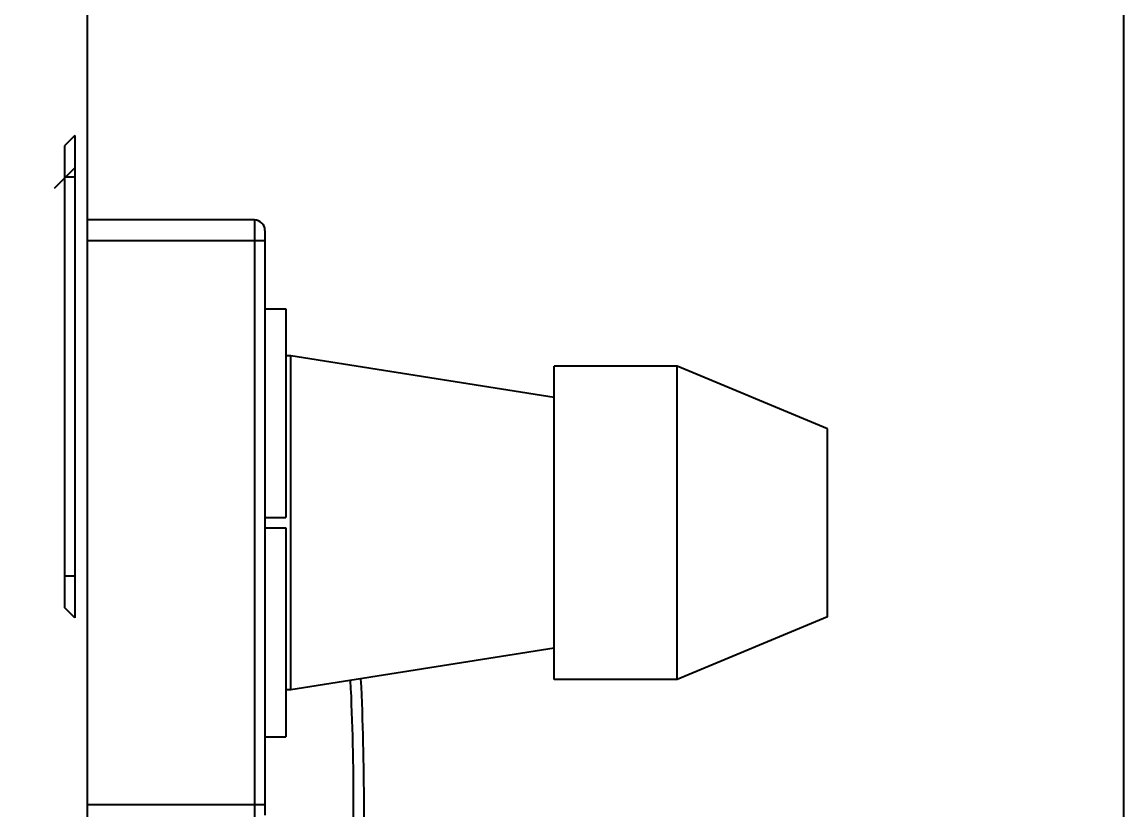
# Model space of a CAD drawing. Header units: millimetres. Extents: x 2423 to 7028, y 909 to 2460.
# Drawn here: x 6385.3 to 6490.9, y 2095.6 to 2171 of the extents above; entities that cross this region are included whole.
import ezdxf

# ---------------------------------------------------------------- set-up
doc = ezdxf.new("R2010")
doc.units = ezdxf.units.MM
doc.layers.add('DIM', color=2, linetype='Continuous')
doc.styles.get("Standard").update_dxf_attribs({"font": ''})
doc.styles.get('Standard').set_extended_font_data('SimSun')
doc.dimstyles.get("Standard").update_dxf_attribs({"dimscale": 6, "dimtxt": 5, "dimasz": 3, "dimexe": 0.18, "dimexo": 0.0625, "dimgap": 0.8, "dimtad": 1, "dimtoh": 1, "dimdec": 1, "dimzin": 0, "dimdsep": 46, "dimtxsty": 'Standard', "dimcen": 0.09, "dimclrd": 256, "dimclre": 256, "dimclrt": 256, "dimadec": 0, "dimazin": 2, "dimtfac": 1, "dimtdec": 1, "dimtofl": 0, "dimtmove": 0, "dimatfit": 3, "dimfxl": 0, "dimtolj": 1, "dimtzin": 0, "dimarcsym": 0})

# ---------------------------------------------------------------- blocks, each defined once
blk = doc.blocks.new('*D22')
at = {"layer": 'Defpoints', "color": 0}
for p in [(6490.85, 2317.55), (5812.55, 2106.09), (6490.85, 2056.09)]:
    blk.add_point(p, dxfattribs=at)
at = {"layer": 'DIM', "lineweight": -2}
for p, q in [((5812.55, 2106.46), (5812.55, 2318.63)), ((6490.85, 2056.46), (6490.85, 2318.63)), ((5830.55, 2317.55), (6472.85, 2317.55))]:
    blk.add_line(p, q, dxfattribs=at)
at = {"layer": 'DIM'}
for points in [[(5830.55, 2320.55), (5830.55, 2314.55), (5812.55, 2317.55)], [(6472.85, 2320.55), (6472.85, 2314.55), (6490.85, 2317.55)]]:
    blk.add_solid(points, dxfattribs=at)
at = {"layer": 'DIM', "insert": (6151.7, 2337.35), "char_height": 30, "attachment_point": 5}
blk.add_mtext('\\A1;678.3', dxfattribs=at)

msp = doc.modelspace()

# ---------------------------------------------------------------- linework, layer by layer
for p, q in [((6391.55, 2013.49), (6391.55, 2176.59)), ((6391.55, 2013.49), (6391.55, 2175.29)), ((6390.35, 2160.19), (6389.35, 2159.19)), ((6390.35, 2160.19), (6390.35, 2113.99)), ((6389.35, 2159.19), (6389.35, 2114.99)), ((6390.35, 2157.09), (6388.35, 2155.09)), ((6390.35, 2156.19), (6389.35, 2156.19)), ((6407.55, 2152.09), (6391.55, 2152.09)), ((6407.55, 2152.09), (6407.55, 2094.09)), ((6408.55, 2151.09), (6408.55, 2095.09)), ((6408.55, 2150.09), (6391.55, 2150.09)), ((6408.55, 2143.59), (6410.55, 2143.59)), ((6410.55, 2143.59), (6410.55, 2123.59)), ((6411.05, 2139.09), (6410.55, 2139.09)), ((6436.27, 2135.09), (6411.05, 2139.09)), ((6411.05, 2107.09), (6411.05, 2139.09)), ((6448.05, 2138.09), (6436.27, 2138.09)), ((6436.27, 2108.09), (6436.27, 2138.09)), ((6462.45, 2132.09), (6448.05, 2138.09)), ((6448.05, 2108.09), (6448.05, 2138.09)), ((6462.45, 2114.09), (6462.45, 2132.09)), ((6408.55, 2123.59), (6410.55, 2123.59)), ((6408.55, 2122.59), (6410.55, 2122.59)), ((6410.55, 2122.59), (6410.55, 2102.59)), ((6390.35, 2117.99), (6389.35, 2117.99)), ((6390.35, 2113.99), (6389.35, 2114.99)), ((6462.45, 2114.09), (6448.05, 2108.09)), ((6436.27, 2111.09), (6411.05, 2107.09)), ((6448.05, 2108.09), (6436.27, 2108.09)), ((6411.05, 2107.09), (6410.55, 2107.09)), ((6408.55, 2102.59), (6410.55, 2102.59)), ((6408.55, 2096.09), (6391.55, 2096.09))]:
    msp.add_line(p, q)
for centre, radius, start, end in [((6407.55, 2151.09), 1, 0, 90), ((6176.8, 2096.24), 240.25, 356.9813, 2.8033), ((6176.8, 2096.24), 241.25, 356.994, 2.829)]:
    msp.add_arc(centre, radius, start, end)

# ---------------------------------------------------------------- dimensions: what is measured, and where the dimension line sits
at = {"layer": 'DIM'}
dim = msp.add_linear_dim(base=(6490.85, 2317.55), p1=(5812.55, 2106.09), p2=(6490.85, 2056.09), dimstyle='Standard', dxfattribs=at)
dim.commit()
dim.dimension.update_dxf_attribs({"geometry": '*D22', "text_midpoint": (6151.7, 2337.35)})

doc.saveas('drawing.dxf')
